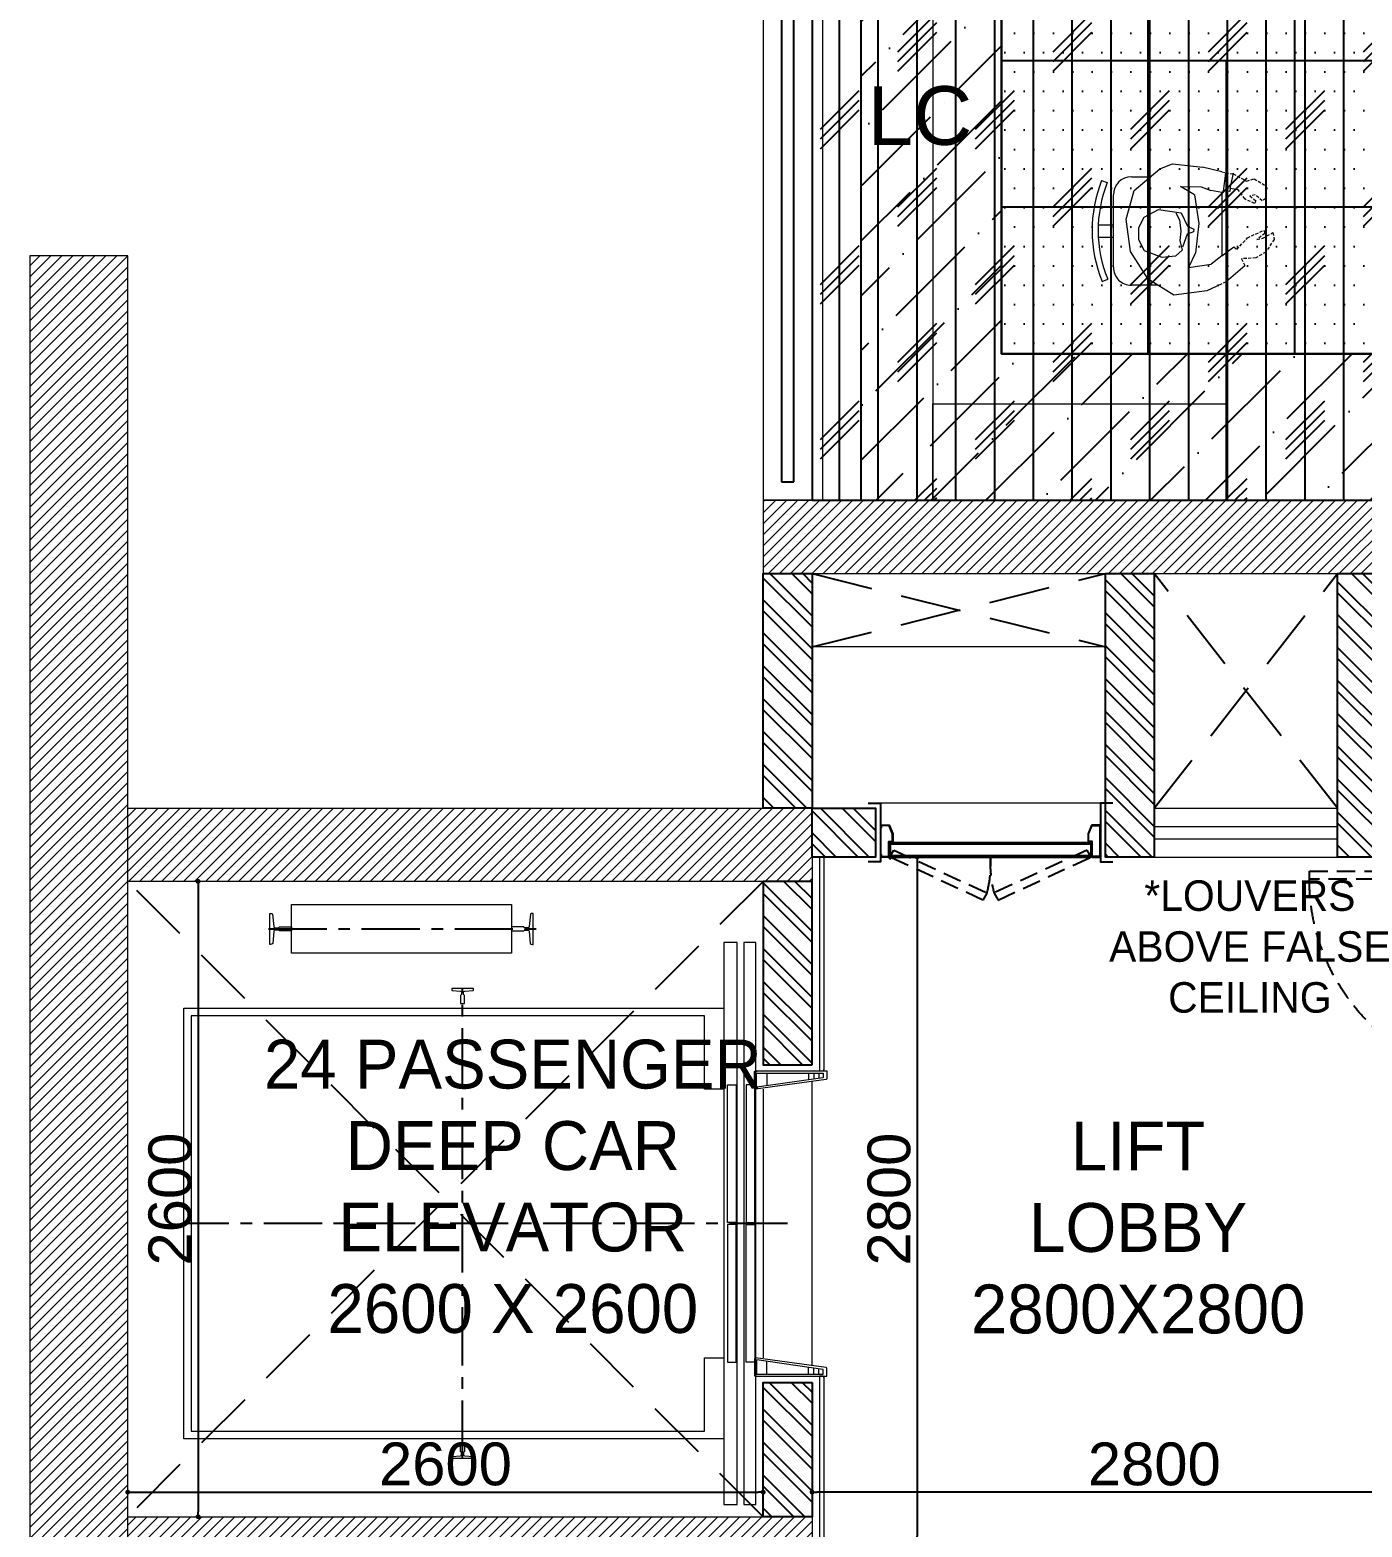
# Model space of a CAD drawing. Header units: millimetres. Extents: x 263321 to 2483465, y 33647 to 614421.
# Drawn here: x 2336197 to 2341647, y 405380 to 411507 of the extents above; entities that cross this region are included whole.
import ezdxf

# ---------------------------------------------------------------- set-up
doc = ezdxf.new("R2010")
doc.units = ezdxf.units.MM
doc.header["$PDMODE"] = 3
for name, pattern in [('( Hidden )', [0.375, 0.25, -0.125]), ('CENTER', [50.8, 31.75, -6.35, 6.35, -6.35]), ('HIDDEN', [0.375, 0.25, -0.125])]:
    doc.linetypes.add(name, pattern=pattern)
for name, color, linetype, lineweight in [('A-FURN-HUMAN', 252, 'Continuous', 9), ('A-FURN-MODULAR-CHAIR', 5, 'Continuous', 5), ('A-FURN-MODULAR-TABLETOP', 250, 'Continuous', 13), ('A-PLAN-COLUMN', 3, 'Continuous', 0), ('A-PLAN-RCC-HATCH', 8, 'Continuous', 13), ('A-PLAN-THIN', 251, 'Continuous', 15), ('TOA-FL-CPT-2', 8, 'Continuous', 5)]:
    doc.layers.add(name, color=color, linetype=linetype, lineweight=lineweight)
for name, color, linetype in [('A-PLAN -GLASS FRAME', 4, 'Continuous'), ('A-PLAN-DOOR', 7, 'Continuous'), ('A-PLAN-HIDDEN', 1, 'HIDDEN'), ('A-PLAN-TEXT', 4, 'Continuous'), ('A-PLAN-WALL', 6, 'Continuous'), ('A-PLAN-WALL HATCH', 8, 'Continuous'), ('CEILING TOA', 250, 'Continuous'), ('DIMENSIONS', 1, 'Continuous'), ('FIN WALL GRAPHIC', 10, 'Continuous'), ('FLOORING TOA', 7, 'Continuous'), ('TOA-FC-MODULAR', 7, 'Continuous')]:
    doc.layers.add(name, color=color, linetype=linetype)
doc.styles.add('ARIAL', font='arial.ttf')
doc.styles.get("Standard").update_dxf_attribs({"font": 'arial.ttf'})
doc.dimstyles.new('RSP 300', dxfattribs={"dimtxt": 400, "dimasz": 50, "dimexe": 0, "dimexo": 0, "dimgap": 25, "dimtad": 1, "dimdsep": 46, "dimtxsty": 'Standard', "dimblk": 'DOT', "dimcen": 2.5, "dimclrd": 1, "dimclre": 1, "dimclrt": 4, "dimadec": 0, "dimazin": 0, "dimtfac": 1, "dimtmove": 0, "dimatfit": 3, "dimfxl": 1, "dimarcsym": 0})
pattern_1 = [(315, (-169211.8, -300167.52), (67.35192, 67.35192), []), (315, (-169211.8, -300212.42), (67.35192, 67.35192), [])]
pattern_2 = [(315, (-169211.8, -300357.52), (67.35192, 67.35192), []), (315, (-169211.8, -300402.42), (67.35192, 67.35192), [])]

# ---------------------------------------------------------------- blocks, each defined once
blk = doc.blocks.new('A$C3F28102C')
at = {"layer": 'A-PLAN-DOOR'}
h = blk.add_hatch(dxfattribs=at)
h.set_pattern_fill('ANSI31', color=256, style=0)
h.set_pattern_definition([(315, (-1529.3283, 1000.1135), (-0.44194174, -0.44194174), [])])
h.paths.add_polyline_path([(1.3, -14.9), (0, -14.9), (0, 0), (1.3, 0)])
h.paths.add_polyline_path([(1.3, 0.2), (1.3, 0), (0, 0), (0, 1.1, 0.115729)])
h.paths.add_polyline_path([(4.9, -14.9), (3.6, -14.9), (3.6, 0), (4.9, 0)])
h.paths.add_polyline_path([(4.9, 0), (3.6, 0), (3.6, 0.2, 0.115729), (4.9, 1.1)])
at = {"layer": 'A-PLAN-DOOR', "color": 2}
for points in [[(1.3, 0.2), (1.3, -14.9), (0, -14.9), (0, 1.1)], [(3.6, 0.2), (3.6, -14.9), (4.9, -14.9), (4.9, 1.1)]]:
    blk.add_lwpolyline(points, dxfattribs=at)
for radius in [3.42, 2.42]:
    blk.add_circle((2.5, 3.4), radius, dxfattribs=at)
blk = doc.blocks.new('Door 1500 mm')
at = {"layer": 'A-PLAN-DOOR'}
for p, q in [((-749, 144.7), (-749, 149.7)), ((749, 144.7), (749, 149.7)), ((710.4, 59.9), (-710.4, 59.9)), ((-710.4, 59.9), (-710.4, 0)), ((710.4, 53.4), (-710.4, 53.4)), ((710.4, 6.5), (-710.4, 6.5)), ((710.4, 0), (-710.4, 0)), ((-150, 0), (-150, 53.4)), ((710.4, 59.9), (710.4, 0))]:
    blk.add_line(p, q, dxfattribs=at)
for points in [[(-750, -90.3), (-750, -90.3), (-750, 149.7), (-851, 149.7)], [(750, -89.3), (750, 149.7), (851, 149.7)]]:
    blk.add_lwpolyline(points, dxfattribs=at)
for points in [[(-750, 8), (-749, 8), (-749, 141.7), (-750, 141.7)], [(-747.5, 1.5), (-715.6, 1.5), (-715.6, 63.4), (-700.6, 63.4), (-700.6, 94.6), (-715.2, 148.2), (-747.5, 148.2), (-747.5, 139.7), (-749, 139.7), (-749, 141.7), (-749, 149.7), (-714.1, 149.7), (-699.1, 94.8), (-699.1, 61.9), (-714.1, 61.9), (-714.1, 0), (-749, 0), (-749, 10), (-747.5, 10)], [(747.5, 1.5), (715.6, 1.5), (715.6, 63.4), (700.6, 63.4), (700.6, 94.6), (715.2, 148.2), (747.5, 148.2), (747.5, 139.7), (749, 139.7), (749, 141.7), (749, 149.7), (714.1, 149.7), (699.1, 94.8), (699.1, 61.9), (714.1, 61.9), (714.1, 0), (749, 0), (749, 10), (747.5, 10)], [(750, 8), (749, 8), (749, 141.7), (750, 141.7)]]:
    blk.add_lwpolyline(points, close=True, dxfattribs=at)
at = {"layer": 'A-PLAN-DOOR', "linetype": 'HIDDEN', "ltscale": 300}
for points in [[(-711.8, -7), (-678.8, -7), (-678.8, -534.8), (-711.8, -534.8)], [(711.8, -7), (678.8, -7), (678.8, -835.8), (711.8, -835.8)]]:
    blk.add_lwpolyline(points, close=True, dxfattribs=at)
for centre, radius, start, end in [((-678.8, -7), 528.9, 270, 0.75702), ((678.8, -7), 828.8, 179.51698, 270)]:
    blk.add_arc(centre, radius, start, end, dxfattribs=at)
at = {"layer": 'A-PLAN-DOOR', "extrusion": (0, 0, -1), "yscale": 0.9981851179673188, "zscale": -0.9981851179673188, "rotation": 180}
for p, xscale in [((714.1, 0), 0.9981851179673188), ((-714.1, 0), -0.9981851179673188)]:
    blk.add_blockref('A$C3F28102C', p, dxfattribs=dict(at, xscale=xscale))
blk = doc.blocks.new('Door 900')
at = {"layer": 'A-PLAN-DOOR'}
for p, q in [((449, 130), (449, 125)), ((449, 125), (449, 130)), ((-410.4, 60), (-410.4, 0)), ((-410.4, 60), (410.4, 60)), ((-410.4, 53.5), (410.4, 53.5)), ((-410.4, 6.5), (410.4, 6.5)), ((-410.4, 0), (410.4, 0)), ((410.4, 60), (410.4, 0))]:
    blk.add_line(p, q, dxfattribs=at)
for points in [[(-500, 220), (-450, 220), (-450, -20), (-500, -20)], [(500, 220), (450, 220), (450, -20), (500, -20)]]:
    blk.add_lwpolyline(points, dxfattribs=at)
for points in [[(-447.5, 1.5), (-415.5, 1.5), (-415.5, 63.5), (-400.5, 63.5), (-400.5, 94.8), (-415.1, 128.5), (-447.5, 128.5), (-447.5, 120), (-449, 120), (-449, 122), (-449, 130), (-414, 130), (-399, 95), (-399, 62), (-414, 62), (-414, 0), (-449, 0), (-449, 10), (-447.5, 10)], [(447.5, 1.5), (415.5, 1.5), (415.5, 63.5), (400.5, 63.5), (400.5, 94.8), (415.1, 128.5), (447.5, 128.5), (447.5, 120), (449, 120), (449, 122), (449, 130), (414, 130), (399, 95), (399, 62), (414, 62), (414, 0), (449, 0), (449, 10), (447.5, 10)], [(-450, 8), (-449, 8), (-449, 122), (-450, 122)], [(450, 8), (449, 8), (449, 122), (450, 122)]]:
    blk.add_lwpolyline(points, close=True, dxfattribs=at)
at = {"layer": 'A-PLAN-DOOR', "linetype": 'HIDDEN', "ltscale": 300}
for points in [[(-411.7, 0), (-395.2, 28.6), (-14.5, -147.3), (-31, -175.9)], [(411.7, 0), (395.2, 28.6), (14.5, -147.3), (31, -175.9)]]:
    blk.add_lwpolyline(points, close=True, dxfattribs=at)
for centre, start, end in [((-433.2, -31.2), 344.39437, 4.11633), ((433.2, -31.2), 175.88367, 195.60563)]:
    blk.add_arc(centre, 434.3, start, end, dxfattribs=at)
at = {"layer": 'A-PLAN-THIN'}
blk.add_line((450, 220), (-450, 220), dxfattribs=at)
at = {"layer": 'A-PLAN-DOOR', "xscale": -1, "rotation": 180}
blk.add_blockref('A$C3F28102C', (-414, 0), dxfattribs=at)
blk = doc.blocks.new('S.Lift car')
at = {"layer": 'A-PLAN-HIDDEN', "linetype": 'CENTER', "ltscale": 7.5}
for p, q in [((-1187.5, 980.4), (-44.9, 980.4)), ((-393.3, -1187.6), (-393.3, 736.4)), ((936.5, -225.6), (-1534, -225.6))]:
    blk.add_line(p, q, dxfattribs=at)
at = {"layer": 'A-PLAN-THIN'}
for p, q in [((803.5, 399.4), (811.5, 399.4)), ((811.5, 399.4), (1058.7, 399.4)), ((851.4, 390.3), (851.4, 338.5)), ((1021.5, 390.3), (1021.5, 364.7)), ((1043.5, 390.3), (1043.5, 367)), ((1063.7, 390.3), (1063.7, 369.4)), ((836.5, 324.4), (836.5, -775.6)), ((1036, 356.1), (1036, -807.4)), ((851.4, -841.5), (851.4, -789.8)), ((803.5, -850.6), (811.5, -850.6)), ((811.5, -850.6), (1058.7, -850.6)), ((1021.5, -841.5), (1021.5, -816)), ((1043.5, -841.5), (1043.5, -818.3)), ((1063.7, -841.5), (1063.7, -820.6))]:
    blk.add_line(p, q, dxfattribs=at)
at = {"layer": 'A-PLAN-THIN', "linetype": 'Continuous', "elevation": 0}
for points in [[(-1170.5, 1040.4), (-1165.6, 990.1, 0.411736), (-1160.6, 985.1), (-1148.2, 985.1, 0.312963), (-1143.6, 988.4), (-1094.3, 988.3, -0.414214), (-1093.3, 987.3), (-1093.3, 973.4, -0.414214), (-1094.3, 972.4), (-1143.6, 972.4, 0.314465), (-1148.2, 975.6), (-1160.6, 975.6, 0.413693), (-1165.6, 970.7), (-1170, 920.4, -0.219501), (-1178.7, 916.9), (-1182.6, 916.9), (-1182.6, 1043.9), (-1179, 1043.9, -0.223038)], [(-116.2, 1040.4), (-121, 990.1, -0.411736), (-126, 985.1), (-138.4, 985.1, -0.312963), (-143.1, 988.4), (-192.3, 988.3, 0.414214), (-193.3, 987.3), (-193.3, 973.4, 0.414214), (-192.3, 972.4), (-143.1, 972.4, -0.314465), (-138.4, 975.6), (-126, 975.6, -0.413693), (-121, 970.7), (-116.6, 920.4, 0.219501), (-107.9, 916.9), (-104.1, 916.9), (-104.1, 1043.9), (-107.7, 1043.9, 0.223038)], [(-385.4, 675.4), (-385.4, 707.8), (-389.3, 711.7), (-389.3, 720.7, -0.391303), (-384.7, 725.6), (-350.7, 728.3, 0.391303), (-348.8, 730.3), (-348.8, 736.4), (-393.3, 736.4), (-437.8, 736.4), (-437.8, 730.3, 0.391303), (-436, 728.3), (-401.9, 725.6, -0.391303), (-397.3, 720.7), (-397.3, 711.7), (-401.3, 707.8), (-401.3, 675.4), (-400.3, 674.4), (-393.3, 674.4), (-386.4, 674.4)], [(-385.4, -1126.6), (-385.4, -1159), (-389.3, -1163), (-389.3, -1171.9, 0.391303), (-384.7, -1176.9), (-350.7, -1179.6, -0.391303), (-348.8, -1181.6), (-348.8, -1187.6), (-393.3, -1187.6), (-437.8, -1187.6), (-437.8, -1181.6, -0.391303), (-436, -1179.6), (-401.9, -1176.9, 0.391303), (-397.3, -1171.9), (-397.3, -1163), (-401.3, -1159), (-401.3, -1126.6), (-400.3, -1125.6), (-393.3, -1125.6), (-386.4, -1125.6)]]:
    blk.add_lwpolyline(points, format="xyb", close=True, dxfattribs=at)
for points in [[(-1093.3, 1080.4), (-193.3, 1080.4), (-193.3, 880.4), (-1093.3, 880.4)], [(730, 924.4), (676, 924.4), (676.1, -1375.6), (730.1, -1375.6)], [(806.5, 924.4), (757, 924.4), (757.1, -1375.6), (806.6, -1375.6)], [(726.4, 342.4), (726.4, -221.1), (690.4, -221.1), (690.4, 342.4)], [(766.9, 342.4), (766.9, -221.1), (802.9, -221.1), (802.9, 342.4)], [(726.4, -793.6), (726.4, -230.1), (690.4, -230.1), (690.4, -793.6)], [(766.9, -793.6), (766.9, -230.1), (802.9, -230.1), (802.9, -793.6)]]:
    blk.add_lwpolyline(points, close=True, dxfattribs=at)
blk.add_lwpolyline([(676, -1106.6), (-1534, -1106.6), (-1534, 655.4), (676, 655.4), (676, 324.4), (596, 324.4), (596, 624.4), (-1504, 624.4), (-1504, -1075.6), (596, -1075.6), (596, -775.6), (676, -775.6), (676, -1106.6)], dxfattribs=at)
at = {"layer": 'A-PLAN-THIN'}
for points in [[(1058.7, 399.4), (1096.5, 399.4), (1096.5, 367, -0.372513), (1093.9, 364), (804.5, 324.4, -0.414214), (801.5, 327.4), (801.5, 396.5, -0.414214), (803.5, 398.5), (811.5, 398.5)], [(1080.2, 390.3), (1082, 390.3), (1082, 373, -0.372513), (1080.4, 371.3), (811.1, 332.7, -0.35655), (809.7, 334.4), (809.7, 390.3), (1080.2, 390.3)], [(1058.7, -850.6), (1096.5, -850.6), (1096.5, -818.2, 0.372513), (1093.9, -815.2), (804.5, -775.6, 0.414214), (801.5, -778.6), (801.5, -847.8, 0.414214), (803.5, -849.8), (811.5, -849.8)], [(1080.2, -841.5), (1082, -841.5), (1082, -824.3, 0.372513), (1080.4, -822.5), (811.1, -783.9, 0.35655), (809.7, -785.6), (809.7, -841.5), (1080.2, -841.5)]]:
    blk.add_lwpolyline(points, format="xyb", dxfattribs=at)
blk = doc.blocks.new('Block-7 Staircase 2600')
at = {"layer": 'A-PLAN-RCC-HATCH'}
h = blk.add_hatch(dxfattribs=at)
h.set_pattern_fill('ANSI31', color=256, scale=10, angle=180, style=0)
h.set_pattern_definition([(225, (30988.2, -300357.52), (22.4506403, -22.4506403), [])])
h.paths.add_polyline_path([(-4711.8, -5377.5), (-4311.8, -5377.5), (-4311.8, 7042.5), (-4711.8, 7042.5)])
h = blk.add_hatch(dxfattribs=at)
h.set_pattern_fill('ANSI31', color=256, scale=10, angle=180, style=0)
h.set_pattern_definition([(225, (-169211.8, -300357.52), (22.4506403, -22.4506403), [])])
h.paths.add_polyline_path([(-1711.8, 5742.5), (1488.2, 5742.5), (1488.2, 6042.5), (-1711.8, 6042.5)])
h = blk.add_hatch(dxfattribs=at)
h.set_pattern_fill('ANSI31', color=256, scale=10, angle=180, style=0)
h.set_pattern_definition([(225, (-169211.8, -300167.52), (22.4506403, -22.4506403), [])])
h.paths.add_polyline_path([(-4311.8, 4482.5), (-4311.8, 4782.5), (-1511.8, 4782.5), (-1511.8, 4482.5)])
h = blk.add_hatch(dxfattribs=at)
h.set_pattern_fill('ANSI31', color=256, scale=10, angle=180, style=0)
h.set_pattern_definition([(225, (-169211.8, -303067.52), (22.4506403, -22.4506403), [])])
h.paths.add_polyline_path([(-4311.8, 1582.5), (-4311.8, 1882.5), (-1511.8, 1882.5), (-1511.8, 1582.5)])
at = {"layer": 'A-PLAN-WALL HATCH'}
h = blk.add_hatch(dxfattribs=at)
h.set_pattern_fill('ANSI32', color=256, scale=10, angle=270, style=0)
h.set_pattern_definition(pattern_2)
h.paths.add_polyline_path([(-1511.8, 5742.5), (-1511.8, 4782.5), (-1711.8, 4782.5), (-1711.8, 5742.5)])
h = blk.add_hatch(dxfattribs=at)
h.set_pattern_fill('ANSI32', color=256, scale=10, angle=270, style=0)
h.set_pattern_definition(pattern_2)
h.paths.add_polyline_path([(-111.8, 5742.5), (-111.8, 4582.5), (-311.8, 4582.5), (-311.8, 4582.5), (-311.8, 4582.5), (-311.8, 5742.5)])
h = blk.add_hatch(dxfattribs=at)
h.set_pattern_fill('ANSI32', color=256, scale=10, angle=270, style=0)
h.set_pattern_definition(pattern_2)
h.paths.add_polyline_path([(838.2, 4782.5), (1288.2, 4782.5), (1288.2, 4952.5), (1488.2, 4952.5), (1488.2, 4582.5), (638.2, 4582.5), (638.2, 5742.5), (838.2, 5742.5), (838.2, 4782.5)])
h = blk.add_hatch(dxfattribs=at)
h.set_pattern_fill('ANSI32', color=256, scale=10, angle=270, style=0)
h.set_pattern_definition(pattern_1)
h.paths.add_polyline_path([(-1511.8, 4782.5), (-1251.8, 4782.5), (-1251.8, 4582.5), (-1511.8, 4582.5)])
h = blk.add_hatch(dxfattribs=at)
h.set_pattern_fill('ANSI32', color=256, scale=10, angle=270, style=0)
h.set_pattern_definition(pattern_1)
h.paths.add_polyline_path([(-1511.8, 3732.5), (-1511.8, 4482.5), (-1711.8, 4482.5), (-1711.8, 3732.5)])
h = blk.add_hatch(dxfattribs=at)
h.set_pattern_fill('ANSI32', color=256, scale=10, angle=270, style=0)
h.set_pattern_definition(pattern_1)
h.paths.add_polyline_path([(-1511.8, 2432.5), (-1511.8, 1882.5), (-1711.8, 1882.5), (-1711.8, 2432.5)])
at = {"layer": 'A-PLAN-COLUMN'}
blk.add_lwpolyline([(-4711.8, -5377.5), (-4311.8, -5377.5), (-4311.8, 7042.5), (-4711.8, 7042.5), (-4711.8, -5377.5)], dxfattribs=at)
at = {"layer": 'A-PLAN-COLUMN', "elevation": 0}
for points in [[(-1711.8, 5742.5), (1488.2, 5742.5), (1488.2, 6042.5), (-1711.8, 6042.5)], [(-4311.8, 4482.5), (-4311.8, 4782.5), (-1511.8, 4782.5), (-1511.8, 4482.5)], [(-4311.8, 1582.5), (-4311.8, 1882.5), (-1511.8, 1882.5), (-1511.8, 1582.5)]]:
    blk.add_lwpolyline(points, close=True, dxfattribs=at)
at = {"layer": 'A-PLAN-HIDDEN', "ltscale": 1000}
for p, q in [((-1511.8, 5742.5), (-311.8, 5442.5)), ((-1511.8, 5442.5), (-311.8, 5742.5)), ((638.2, 4782.5), (-111.8, 5742.5)), ((-111.8, 4782.5), (638.2, 5742.5)), ((-1711.8, 4482.5), (-4311.8, 1882.5)), ((-1711.8, 1882.5), (-4311.8, 4482.5))]:
    blk.add_line(p, q, dxfattribs=at)
at = {"layer": 'A-PLAN-THIN'}
for p, q in [((-111.8, 4782.5), (638.2, 4782.5)), ((-111.8, 4707.5), (638.2, 4707.5)), ((-111.8, 4657.5), (638.2, 4657.5)), ((-111.8, 4582.5), (638.2, 4582.5))]:
    blk.add_line(p, q, dxfattribs=at)
at = {"layer": 'A-PLAN-THIN', "elevation": 0}
blk.add_lwpolyline([(-1511.8, 5742.5), (-311.8, 5742.5), (-311.8, 5442.5), (-1511.8, 5442.5)], close=True, dxfattribs=at)
for points in [[(-1481.8, 4582.5), (-1481.8, 3707.5), (-1466.8, 3707.5), (-1461.8, 3712.5), (-1461.8, 4582.5), (-1481.8, 4582.5)], [(-1461.8, 1782.5), (-1461.8, 2452.5), (-1466.8, 2457.5), (-1481.8, 2457.5), (-1481.8, 1782.5), (-1461.8, 1782.5)]]:
    blk.add_lwpolyline(points, dxfattribs=at)
at = {"layer": 'A-PLAN-WALL', "elevation": 0}
for points in [[(-1511.8, 5742.5), (-1511.8, 4782.5), (-1711.8, 4782.5), (-1711.8, 5742.5), (-1511.8, 5742.5)], [(-111.8, 5742.5), (-111.8, 4582.5), (-311.8, 4582.5), (-311.8, 4582.5), (-311.8, 4582.5), (-311.8, 5742.5), (-111.8, 5742.5)], [(-1511.8, 4782.5), (-1251.8, 4782.5), (-1251.8, 4582.5), (-1511.8, 4582.5), (-1511.8, 4782.5)]]:
    blk.add_lwpolyline(points, dxfattribs=at)
for points in [[(838.2, 4782.5), (1288.2, 4782.5), (1288.2, 4952.5), (1488.2, 4952.5), (1488.2, 4582.5), (638.2, 4582.5), (638.2, 5742.5), (838.2, 5742.5), (838.2, 4782.5)], [(-1511.8, 3732.5), (-1511.8, 4482.5), (-1711.8, 4482.5), (-1711.8, 3732.5)], [(-1511.8, 2432.5), (-1511.8, 1882.5), (-1711.8, 1882.5), (-1711.8, 2432.5)]]:
    blk.add_lwpolyline(points, close=True, dxfattribs=at)
at = {"layer": 'A-PLAN-DOOR'}
blk.add_blockref('Door 900', (-781.8, 4582.5), dxfattribs=at)
at = {"layer": 'A-PLAN-DOOR', "xscale": -1, "rotation": 270}
blk.add_blockref('Door 1500 mm', (1358.5, 3812.5), dxfattribs=at)
at = {"layer": 'A-PLAN-THIN'}
blk.add_blockref('S.Lift car', (-2548.3, 3308.1), dxfattribs=at)
blk = doc.blocks.new('CHOREE')
blk.add_blockref('Block-7 Staircase 2600', (-58006, -692.7))
blk = doc.blocks.new('BIG CHOORE')
blk.add_blockref('CHOREE', (-2408, -1909))
blk = doc.blocks.new('_DOT')
at = {"color": 0, "linetype": 'ByBlock'}
blk.add_line((-0.5, 0), (-1, 0), dxfattribs=at)
at = {"color": 0, "linetype": 'ByBlock', "const_width": 0.5}
blk.add_lwpolyline([(-0.25, 0, 1), (0.25, 0, 1)], format="xyb", close=True, dxfattribs=at)
blk = doc.blocks.new('*D322')
at = {"layer": 'Defpoints', "color": 0, "transparency": 16777216}
for p in [(2339396.8, 405522.7, 0), (2339396.8, 405522.7), (2342196.8, 405522.7, 0)]:
    blk.add_point(p, dxfattribs=at)
at = {"layer": 'DIMENSIONS', "color": 1, "lineweight": -2, "transparency": 16777216}
blk.add_line((2342176.8, 405522.7), (2339416.8, 405522.7), dxfattribs=at)
at = {"layer": 'DIMENSIONS', "color": 1, "lineweight": -2, "transparency": 16777216, "xscale": 20, "yscale": 20, "zscale": 20, "rotation": 180}
blk.add_blockref('_DOT', (2339396.8, 405522.7), dxfattribs=at)
at = {"layer": 'DIMENSIONS', "color": 1, "lineweight": -2, "transparency": 16777216, "xscale": 20, "yscale": 20, "zscale": 20}
blk.add_blockref('_DOT', (2342196.8, 405522.7), dxfattribs=at)
at = {"layer": 'DIMENSIONS', "color": 4, "transparency": 16777216, "insert": (2340796.8, 405637.1), "char_height": 175, "attachment_point": 5}
blk.add_mtext('2800', dxfattribs=at)
blk = doc.blocks.new('*D323')
at = {"layer": 'Defpoints', "color": 0, "transparency": 16777216}
for p in [(2339826.5, 408122.1), (2339826.5, 405322.1), (2339826.5, 405322.1)]:
    blk.add_point(p, dxfattribs=at)
at = {"layer": 'DIMENSIONS', "color": 1, "lineweight": -2, "transparency": 16777216}
for p, q in [((2339826.5, 408122.1), (2339826.5, 408122.1)), ((2339826.5, 408102.1), (2339826.5, 405342.1))]:
    blk.add_line(p, q, dxfattribs=at)
at = {"layer": 'DIMENSIONS', "color": 1, "lineweight": -2, "transparency": 16777216, "xscale": 20, "yscale": 20, "zscale": 20}
for p, rotation in [((2339826.5, 408122.1), 90), ((2339826.5, 405322.1), 270)]:
    blk.add_blockref('_DOT', p, dxfattribs=dict(at, rotation=rotation))
at = {"layer": 'DIMENSIONS', "color": 4, "transparency": 16777216, "insert": (2339712.1, 406722.1), "char_height": 175, "attachment_point": 5, "rotation": 90}
blk.add_mtext('2800', dxfattribs=at)
blk = doc.blocks.new('*D324')
at = {"layer": 'Defpoints', "color": 0, "transparency": 16777216}
for p in [(2336884.7, 408022.1), (2336884.7, 405422.1), (2336884.7, 405422.1)]:
    blk.add_point(p, dxfattribs=at)
at = {"layer": 'DIMENSIONS', "color": 1, "lineweight": -2, "transparency": 16777216}
for p, q in [((2336884.7, 408022.1), (2336884.7, 408022.1)), ((2336884.7, 408002.1), (2336884.7, 405442.1)), ((2336884.7, 405422.1), (2336884.7, 405422.1))]:
    blk.add_line(p, q, dxfattribs=at)
at = {"layer": 'DIMENSIONS', "color": 1, "lineweight": -2, "transparency": 16777216, "xscale": 20, "yscale": 20, "zscale": 20}
for p, rotation in [((2336884.7, 408022.1), 90), ((2336884.7, 405422.1), 270)]:
    blk.add_blockref('_DOT', p, dxfattribs=dict(at, rotation=rotation))
at = {"layer": 'DIMENSIONS', "color": 4, "transparency": 16777216, "insert": (2336770.3, 406722.1), "char_height": 175, "attachment_point": 5, "rotation": 90}
blk.add_mtext('2600', dxfattribs=at)
blk = doc.blocks.new('*D325')
at = {"layer": 'Defpoints', "color": 0, "transparency": 16777216}
for p in [(2336596.8, 405522.7, 0), (2339196.8, 405522.7, 0), (2339196.8, 405522.7)]:
    blk.add_point(p, dxfattribs=at)
at = {"layer": 'DIMENSIONS', "color": 1, "lineweight": -2, "transparency": 16777216}
blk.add_line((2336616.8, 405522.7), (2339176.8, 405522.7), dxfattribs=at)
at = {"layer": 'DIMENSIONS', "color": 1, "lineweight": -2, "transparency": 16777216, "xscale": 20, "yscale": 20, "zscale": 20, "rotation": 180}
blk.add_blockref('_DOT', (2336596.8, 405522.7), dxfattribs=at)
at = {"layer": 'DIMENSIONS', "color": 1, "lineweight": -2, "transparency": 16777216, "xscale": 20, "yscale": 20, "zscale": 20}
blk.add_blockref('_DOT', (2339196.8, 405522.7), dxfattribs=at)
at = {"layer": 'DIMENSIONS', "color": 4, "transparency": 16777216, "insert": (2337896.8, 405637.1), "char_height": 175, "attachment_point": 5}
blk.add_mtext('2600', dxfattribs=at)
blk = doc.blocks.new('Human Figure')
at = {"layer": 'A-FURN-HUMAN', "lineweight": 5}
for p, q in [((4611.71, 5776.63, 0), (4616.22, 5779.49)), ((4611.71, 5776.63, 0), (4616.22, 5779.49)), ((4616.22, 5779.49), (4621.49, 5780.21, 0)), ((4616.22, 5779.49), (4621.49, 5780.21, 0)), ((4621.49, 5780.21, 0), (4626.18, 5778.89, 0)), ((4621.49, 5780.21, 0), (4626.18, 5778.89, 0)), ((4626.18, 5778.89, 0), (4629.77, 5774.69, 0)), ((4626.18, 5778.89, 0), (4629.77, 5774.69, 0)), ((4609.08, 5772.43, 0), (4611.71, 5776.63, 0)), ((4609.08, 5772.43, 0), (4611.71, 5776.63, 0)), ((4629.77, 5774.69, 0), (4630.56, 5772.63, 0)), ((4629.77, 5774.69, 0), (4630.56, 5772.63, 0)), ((4609.78, 5766.99, 0), (4609.08, 5772.43, 0)), ((4609.78, 5766.99, 0), (4609.08, 5772.43, 0)), ((4630.56, 5772.63, 0), (4630.01, 5767.72, 0)), ((4630.56, 5772.63, 0), (4630.01, 5767.72, 0)), ((4616.02, 5768.83), (4613.59, 5769.99, 0)), ((4613.59, 5769.99, 0), (4614.12, 5766.32, 0)), ((4616.02, 5768.83), (4613.59, 5769.99, 0)), ((4613.59, 5769.99, 0), (4614.12, 5766.32, 0)), ((4626.86, 5771.32, 0), (4626.81, 5767.94)), ((4626.86, 5771.32, 0), (4626.81, 5767.94)), ((4610.91, 5764.54), (4609.78, 5766.99, 0)), ((4610.91, 5764.54), (4609.78, 5766.99, 0)), ((4620.77, 5768.32, 0), (4616.02, 5768.83)), ((4620.77, 5768.32, 0), (4616.02, 5768.83)), ((4625.5, 5769.01, 0), (4620.77, 5768.32, 0)), ((4625.5, 5769.01, 0), (4620.77, 5768.32, 0)), ((4626.81, 5767.94), (4626.19, 5766.32, 0)), ((4626.81, 5767.94), (4626.19, 5766.32, 0)), ((4629.26, 5764.54), (4630.01, 5767.72, 0)), ((4629.26, 5764.54), (4630.01, 5767.72, 0)), ((4615.48, 5764.54), (4614.12, 5766.32, 0)), ((4615.48, 5764.54), (4614.12, 5766.32, 0)), ((4615.48, 5764.54), (4616.97, 5762.59)), ((4615.48, 5764.54), (4616.97, 5762.59)), ((4625.89, 5764.54), (4626.19, 5766.32, 0)), ((4625.89, 5764.54), (4626.19, 5766.32, 0)), ((4613.88, 5760.76, 0), (4611.23, 5763.85, 0)), ((4613.88, 5760.76, 0), (4611.23, 5763.85, 0)), ((4626.5, 5763.17, 0), (4626.01, 5763.22, 0)), ((4626.5, 5763.17, 0), (4626.01, 5763.22, 0)), ((4626.32, 5761.85, 0), (4626.5, 5763.17, 0)), ((4626.32, 5761.85, 0), (4626.5, 5763.17, 0))]:
    blk.add_line(p, q, dxfattribs=at)
at = {"layer": 'A-FURN-HUMAN', "linetype": '( Hidden )', "lineweight": 5, "ltscale": 2}
for p, q in [((4611.23, 5763.85, 0), (4610.91, 5764.54, 0)), ((4611.23, 5763.85, 0), (4610.91, 5764.54, 0)), ((4629.26, 5764.54, 0), (4629.12, 5763.93, 0)), ((4629.26, 5764.54, 0), (4629.12, 5763.93, 0)), ((4616.97, 5762.59), (4616.53, 5762.09)), ((4616.97, 5762.59), (4616.53, 5762.09)), ((4616.53, 5762.09), (4618.44, 5760.37, 0)), ((4616.53, 5762.09), (4618.44, 5760.37, 0)), ((4626.01, 5763.22, 0), (4626.14, 5764.36, 0)), ((4626.01, 5763.22, 0), (4626.14, 5764.36, 0)), ((4628.92, 5762.69, 0), (4627.75, 5760.5, 0)), ((4628.92, 5762.69, 0), (4627.75, 5760.5, 0)), ((4629.12, 5763.93, 0), (4628.92, 5762.69, 0)), ((4629.12, 5763.93, 0), (4628.92, 5762.69, 0)), ((4615.02, 5761.34, 0), (4613.88, 5760.76, 0)), ((4615.02, 5761.34, 0), (4613.88, 5760.76, 0)), ((4615.16, 5758.98, 0), (4615.02, 5761.34, 0)), ((4615.16, 5758.98, 0), (4615.02, 5761.34, 0)), ((4618.44, 5760.37, 0), (4619.69, 5757.7, 0)), ((4618.44, 5760.37, 0), (4619.69, 5757.7, 0)), ((4624.06, 5759.18, 0), (4624.81, 5760.79, 0)), ((4624.06, 5759.18, 0), (4624.81, 5760.79, 0)), ((4625.32, 5759.95, 0), (4624.51, 5758.96, 0)), ((4625.32, 5759.95, 0), (4624.51, 5758.96, 0)), ((4624.81, 5760.79, 0), (4626.32, 5761.85, 0)), ((4624.81, 5760.79, 0), (4626.32, 5761.85, 0)), ((4625.51, 5759.11, 0), (4625.32, 5759.95, 0)), ((4625.51, 5759.11, 0), (4625.32, 5759.95, 0)), ((4627.75, 5760.5, 0), (4628.12, 5759.23, 0)), ((4627.75, 5760.5, 0), (4628.12, 5759.23, 0)), ((4616.12, 5757.36), (4615.16, 5758.98, 0)), ((4616.12, 5757.36), (4615.16, 5758.98, 0)), ((4618.19, 5756, 0), (4616.12, 5757.36)), ((4618.19, 5756, 0), (4616.12, 5757.36)), ((4619.17, 5757.51, 0), (4618.16, 5758.8, 0)), ((4618.16, 5758.8, 0), (4618.39, 5757.81, 0)), ((4619.17, 5757.51, 0), (4618.16, 5758.8, 0)), ((4618.16, 5758.8, 0), (4618.39, 5757.81, 0)), ((4618.39, 5757.81, 0), (4619.31, 5756.18, 0)), ((4618.39, 5757.81, 0), (4619.31, 5756.18, 0)), ((4619.69, 5757.7, 0), (4619.17, 5757.51, 0)), ((4619.69, 5757.7, 0), (4619.17, 5757.51, 0)), ((4624.51, 5758.96, 0), (4624.06, 5759.18, 0)), ((4624.51, 5758.96, 0), (4624.06, 5759.18, 0)), ((4624.5, 5757.93, 0), (4625.51, 5759.11, 0)), ((4624.5, 5757.93, 0), (4625.51, 5759.11, 0)), ((4624.87, 5757.37, 0), (4624.5, 5757.93, 0)), ((4624.87, 5757.37, 0), (4624.5, 5757.93, 0)), ((4626.89, 5757.28, 0), (4624.87, 5757.37, 0)), ((4626.89, 5757.28, 0), (4624.87, 5757.37, 0)), ((4628.12, 5759.23, 0), (4626.89, 5757.28, 0)), ((4628.12, 5759.23, 0), (4626.89, 5757.28, 0)), ((4619.31, 5756.18, 0), (4618.19, 5756, 0)), ((4619.31, 5756.18, 0), (4618.19, 5756, 0))]:
    blk.add_line(p, q, dxfattribs=at)
at = {"layer": 'A-FURN-HUMAN', "linetype": '( Hidden )', "lineweight": 5, "ltscale": 3}
for p, q in [((4625.9, 5764.39, 0), (4625.89, 5764.57, 0)), ((4625.9, 5764.39, 0), (4625.89, 5764.57, 0)), ((4626.14, 5764.36, 0), (4625.9, 5764.39, 0)), ((4626.14, 5764.36, 0), (4625.9, 5764.39, 0))]:
    blk.add_line(p, q, dxfattribs=at)
at = {"layer": 'A-FURN-HUMAN', "lineweight": 5, "elevation": 0}
for points in [[(4622.54, 5772.08), (4621.4, 5771.49), (4619.55, 5771.23), (4618.01, 5771.43), (4616.44, 5771.03), (4615.47, 5772.11), (4615.23, 5774.3), (4616.32, 5777.18), (4618.11, 5778.11), (4620.14, 5778.11), (4621.85, 5777.26), (4623.09, 5774.92), (4622.55, 5771.19), (4620.35, 5770.17), (4619.86, 5769.12), (4619.43, 5769.17), (4619.04, 5770.23), (4616.9, 5771)], [(4622.54, 5772.08), (4621.4, 5771.49), (4619.55, 5771.23), (4618.01, 5771.43), (4616.44, 5771.03), (4615.47, 5772.11), (4615.23, 5774.3), (4616.32, 5777.18), (4618.11, 5778.11), (4620.14, 5778.11), (4621.85, 5777.26), (4623.09, 5774.92), (4622.55, 5771.19), (4620.35, 5770.17), (4619.86, 5769.12), (4619.43, 5769.17), (4619.04, 5770.23), (4616.9, 5771)], [(4625.5, 5769.01), (4626.86, 5771.32)], [(4625.5, 5769.01), (4626.86, 5771.32)], [(4626.09, 5764.27), (4629.04, 5763.91)], [(4626.09, 5764.27), (4629.04, 5763.91)], [(4626.5, 5763.17), (4629.02, 5762.63)], [(4626.5, 5763.17), (4629.02, 5762.63)]]:
    blk.add_lwpolyline(points, dxfattribs=at)
at = {"layer": 'A-FURN-MODULAR-CHAIR', "color": 18, "lineweight": 15, "true_color": 0x000000}
for p, q in [((4613.64, 5782.3, 0), (4625.48, 5782.3, 0)), ((4610.68, 5774.98, 0), (4610.68, 5779.34, 0)), ((4628.44, 5779.34, 0), (4628.44, 5776.24, 0))]:
    blk.add_line(p, q, dxfattribs=at)
at = {"layer": 'A-FURN-MODULAR-CHAIR', "lineweight": 15}
for p, q in [((4613.64, 5782.3, 0), (4625.48, 5782.3, 0)), ((4610.68, 5774.98, 0), (4610.68, 5779.34, 0)), ((4628.44, 5779.34, 0), (4628.44, 5776.24, 0))]:
    blk.add_line(p, q, dxfattribs=at)
at = {"layer": 'A-FURN-MODULAR-CHAIR', "color": 18, "lineweight": 15, "true_color": 0x000000, "elevation": 0}
for points in [[(4611.29, 5784.13), (4611.67, 5783.22)], [(4618.58, 5784.79), (4618.58, 5782.3)], [(4620.56, 5784.79), (4620.56, 5782.3)], [(4627.86, 5784.22), (4627.49, 5783.3)]]:
    blk.add_lwpolyline(points, dxfattribs=at)
at = {"layer": 'A-FURN-MODULAR-CHAIR', "lineweight": 15, "elevation": 0}
for points in [[(4611.29, 5784.13), (4611.67, 5783.22)], [(4618.58, 5784.79), (4618.58, 5782.3)], [(4620.56, 5784.79), (4620.56, 5782.3)], [(4627.86, 5784.22), (4627.49, 5783.3)]]:
    blk.add_lwpolyline(points, dxfattribs=at)
at = {"layer": 'A-FURN-MODULAR-CHAIR', "color": 18, "lineweight": 15, "true_color": 0x000000, "elevation": 0}
blk.add_lwpolyline([(4625.89, 5764.57, -0.034638), (4625.48, 5764.54), (4615.48, 5764.54)], format="xyb", dxfattribs=at)
at = {"layer": 'A-FURN-MODULAR-CHAIR', "lineweight": 15, "elevation": 0}
blk.add_lwpolyline([(4625.89, 5764.57, -0.034638), (4625.48, 5764.54), (4615.48, 5764.54)], format="xyb", dxfattribs=at)
at = {"layer": 'A-FURN-MODULAR-CHAIR', "color": 18, "lineweight": 15, "true_color": 0x000000}
for centre, radius, start, end in [((4619.68, 5763.49, 0), 22.29, 68.458, 112.0994), ((4619.68, 5763.49, 0), 21.3, 68.4839, 112.0994), ((4613.64, 5779.34, 0), 2.96, 90.0001, 180.0001), ((4625.48, 5779.34, 0), 2.96, 0.0001, 90.0001)]:
    blk.add_arc(centre, radius, start, end, dxfattribs=at)
at = {"layer": 'A-FURN-MODULAR-CHAIR', "lineweight": 15}
for centre, radius, start, end in [((4619.68, 5763.49, 0), 22.29, 68.458, 112.0994), ((4619.68, 5763.49, 0), 21.3, 68.4839, 112.0994), ((4613.64, 5779.34, 0), 2.96, 90.0001, 180.0001), ((4625.48, 5779.34, 0), 2.96, 0.0001, 90.0001)]:
    blk.add_arc(centre, radius, start, end, dxfattribs=at)

msp = doc.modelspace()

# ---------------------------------------------------------------- hatches: boundary and pattern name
at = {"layer": 'CEILING TOA', "true_color": 0x939598}
h = msp.add_hatch(dxfattribs=at)
h.set_pattern_fill('ANSI36', color=252, scale=50)
h.set_pattern_definition([(45, (13069.08, -8478.74), (84.189901, 308.696304), [396.875, -79.375, 0, -79.375])])
h.paths.add_polyline_path([(2344971.796, 411982.051), (2340171.824, 411982.051), (2340171.81, 410182.052), (2344971.781, 410182.052)], flags=16)
h.paths.add_polyline_path([(2345521.796, 412582.051), (2339596.796, 412582.051), (2339596.796, 409582.052), (2345521.796, 409582.052)])
h = msp.add_hatch(dxfattribs=at)
h.set_pattern_fill('DOTS', color=252, scale=50)
h.set_pattern_definition([(0, (13069.08, -8478.74), (39.6875, 79.375), [0, -79.375])])
h.paths.add_polyline_path([(2344971.796, 411982.051), (2340171.824, 411982.051), (2340171.81, 410182.052), (2344971.781, 410182.052)])
at = {"layer": 'TOA-FC-MODULAR'}
h = msp.add_hatch(dxfattribs=at)
h.set_pattern_fill('_USER', color=8, scale=600, double=1, pattern_type=0)
h.set_pattern_definition([(0, (2344971.8, 410182.05), (0, 600), []), (90, (2344971.8, 410182.05), (-600, 4e-14), [])])
h.paths.add_polyline_path([(2344971.796, 411982.051), (2340171.824, 411982.051), (2340171.81, 410182.052), (2344971.781, 410182.052)])
at = {"layer": 'TOA-FL-CPT-2', "lineweight": -3}
h = msp.add_hatch(dxfattribs=at)
h.set_pattern_fill('CORK', color=4, scale=50, angle=270)
h.set_pattern_definition([(270, (90021.14, 24146.98), (158.75, -3e-14), []), (45, (89941.76, 24067.6), (-317.50014, 317.50014), [224.5065, -224.5065]), (45, (89941.76, 24027.9), (-317.50014, 317.50014), [224.5065, -224.5065]), (45, (89941.76, 23988.23), (-317.50014, 317.50014), [224.5065, -224.5065])])
h.paths.add_polyline_path([(2345521.796, 412582.051), (2339396.796, 412582.051), (2339396.796, 409582.052), (2345521.796, 409582.052)])

# ---------------------------------------------------------------- linework, layer by layer
at = {"layer": 'A-FURN-MODULAR-TABLETOP', "lineweight": 20, "elevation": 0}
for points in [[(2339441.242, 409581.738), (2339441.27, 412415.496), (2339891.27, 412415.496), (2339891.242, 409581.738)], [(2341091.543, 409581.731), (2341091.543, 411381.731), (2341841.543, 411381.731), (2341841.543, 409581.731)]]:
    msp.add_lwpolyline(points, close=True, dxfattribs=at)
msp.add_lwpolyline([(2341091.543, 409581.731), (2339891.242, 409581.738), (2339891.242, 409976.475), (2341091.543, 409976.468)], dxfattribs=at)
at = {"layer": 'A-PLAN -GLASS FRAME', "ltscale": 500, "elevation": 0}
msp.add_lwpolyline([(2408771.796, 424757.052), (2408821.796, 424757.052), (2408821.796, 427608.784, 0.0318811), (2339271.796, 424794.154), (2339271.796, 409657.052), (2339321.796, 409657.052), (2339321.796, 424749.629, -0.03183712), (2408771.796, 427559.438)], format="xyb", close=True, dxfattribs=at)
at = {"layer": 'A-PLAN-THIN', "elevation": 0}
msp.add_lwpolyline([(2408896.796, 424682.052), (2408896.796, 427682.052, 0.0319456), (2339196.796, 424861.717), (2339196.796, 409582.052), (2339396.796, 409582.052), (2339396.796, 424682.052, -0.03177259), (2408696.796, 427486.155)], format="xyb", dxfattribs=at)
at = {"layer": 'CEILING TOA', "elevation": 0}
for points in [[(2345521.796, 412582.051), (2339596.785, 412582.051), (2339596.785, 409582.052), (2345521.796, 409582.052)], [(2344971.796, 411982.051), (2340171.824, 411982.051), (2340171.824, 410182.052), (2344971.796, 410182.052)]]:
    msp.add_lwpolyline(points, close=True, dxfattribs=at)
at = {"layer": 'FLOORING TOA', "elevation": 0}
msp.add_lwpolyline([(2345521.796, 412582.051), (2339396.796, 412582.051), (2339396.796, 409582.052), (2345521.796, 409582.052)], close=True, dxfattribs=at)

# ---------------------------------------------------------------- block references
msp.add_blockref('BIG CHOORE', (2401322.534, 406141.239))
at = {"layer": 'A-FURN-MODULAR-TABLETOP', "color": 161, "linetype": 'ByBlock', "xscale": 25.00000000000001, "yscale": 25.00000000000001, "zscale": 25.00000000000001, "rotation": 90.00728931026877}
msp.add_blockref('Human Figure', (2485201.497, 295213.315, 0), dxfattribs=at)

# ---------------------------------------------------------------- texts
at = {"layer": 'A-PLAN-TEXT', "attachment_point": 2, "style": 'ARIAL'}
for s, insert, char_height, width in [('\\pxi0.00161,qc;{\\fCentury Gothic|b0|i0|c0|p34;*LOUVERS ABOVE FALSE CEILING}', (2341187.768, 408026.692, 0), 125, 1465.81492), ('\\pxi0.00161,qc;{\\fCentury Gothic|b0|i0|c0|p34;24 PASSENGER\\PDEEP CAR ELEVATOR\\P2600 X 2600 }', (2338172.279, 407374.475), 200, 2136.60231), ('\\pxi0.00161,qc;{\\fCentury Gothic|b0|i0|c0|p34;LIFT LOBBY\\P2800X2800 }', (2340730.579, 407039.314, 0), 200, 1370.86472)]:
    msp.add_mtext(s, dxfattribs=dict(at, insert=insert, char_height=char_height, width=width))
at = {"layer": 'FIN WALL GRAPHIC', "color": 10, "insert": (2339623.355, 411155.058, 0), "char_height": 240, "width": 472.13453, "attachment_point": 4, "rotation": 359.9900124, "style": 'ARIAL'}
msp.add_mtext('\\pxql;LC', dxfattribs=at)

# ---------------------------------------------------------------- dimensions: what is measured, and where the dimension line sits
at = {"layer": 'DIMENSIONS'}
for base, p1, p2, angle, picture, middle in [((2339826.494, 405322.052), (2339826.494, 408122.052), (2339826.494, 405322.052), 90, '*D323', (2339712.144, 406722.052)), ((2336884.687, 405422.052), (2336884.687, 408022.052), (2336884.687, 405422.052), 90, '*D324', (2336770.337, 406722.052)), ((2339196.796, 405522.725), (2336596.796, 405522.725, 0), (2339196.796, 405522.725, 0), 180, '*D325', (2337896.796, 405637.076))]:
    dim = msp.add_linear_dim(base=base, p1=p1, p2=p2, angle=angle, dimstyle='RSP 300', override={"dimtxt": 175, "dimasz": 20}, dxfattribs=at)
    dim.commit()
    dim.dimension.update_dxf_attribs({"geometry": picture, "text_midpoint": middle})
dim = msp.add_linear_dim(base=(2339396.796, 405522.725), p1=(2342196.796, 405522.725, 0), p2=(2339396.796, 405522.725, 0), dimstyle='RSP 300', override={"dimtxt": 175, "dimasz": 20}, dxfattribs=at)
dim.commit()
dim.dimension.update_dxf_attribs({"geometry": '*D322', "text_midpoint": (2340796.796, 405637.076)})

doc.saveas('drawing.dxf')
